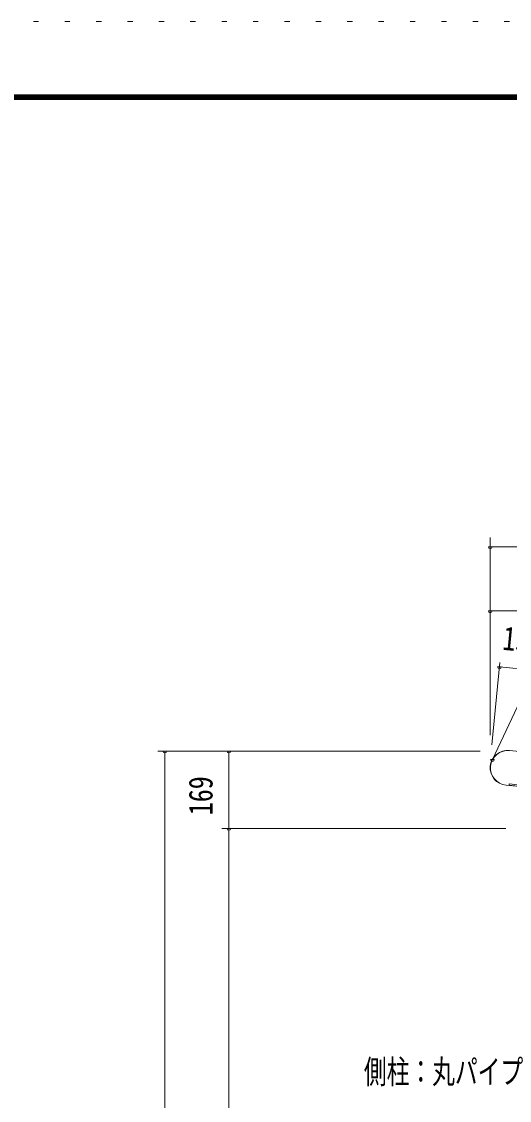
# Model space of a CAD drawing. Units: millimetres, scale not verified. Extents: x -34085 to 34091, y -14700 to 14700.
# Drawn here: x 13301 to 17032, y 6454 to 14700 of the extents above; entities that cross this region are included whole.
import ezdxf
from ezdxf.enums import TextEntityAlignment as Align

# ---------------------------------------------------------------- set-up
doc = ezdxf.new("R2010")
doc.units = ezdxf.units.MM
doc.header["$LTSCALE"] = 80
doc.linetypes.add('USER4', pattern=[3, 0.5, -2.5])
for name, color, linetype, lineweight in [('0-6_2-02BOLD', 7, 'Continuous', 18), ('0-A_2-52DIM', 3, 'Continuous', 18), ('0-C_F-F1PAPER', 5, 'Continuous', 18), ('0-D_F-E_J_ADD', 5, 'USER4', 18)]:
    doc.layers.add(name, color=color, linetype=linetype, lineweight=lineweight)
doc.styles.add('ＭＳ ゴシック', font='')
doc.styles.get('ＭＳ ゴシック').set_extended_font_data('MS Gothic')

msp = doc.modelspace()

# ---------------------------------------------------------------- linework, layer by layer
at = {"layer": '0-6_2-02BOLD'}
for p, q in [((22524.53, 8598.56), (17031.48, 9127.48)), ((17163.42, 8847.2), (17005.95, 8862.35)), ((17006.12, 8864.1), (17163.6, 8848.93))]:
    msp.add_line(p, q, dxfattribs=at)
msp.add_lwpolyline([(17094.78, 8867.33), (17030.59, 8873.51), (17029.51, 8862.35), (17093.71, 8856.18)], dxfattribs=at)
for radius in [134.05, 132.3]:
    msp.add_arc((17018.8, 8995.78), radius, 84.49997, 264.49997, dxfattribs=at)
at = {"layer": '0-A_2-52DIM'}
for p, q in [((16884.85, 9245.24), (16884.85, 10755.45)), ((16898.85, 10685.45), (16870.85, 10685.45)), ((16884.85, 10685.45), (30947.83, 10685.45)), ((16898.85, 10195.45), (16870.85, 10195.45)), ((30947.83, 10195.45), (16884.85, 10195.45)), ((16958.17, 9801.27), (16897.66, 9172.78)), ((16968.96, 9767.92), (16940.96, 9767.92)), ((16954.96, 9767.92), (22462.98, 9237.56)), ((14343.85, 9124.4), (16807.97, 9124.4)), ((14410.35, 9124.4), (14382.35, 9124.4)), ((14396.34, 1532.9), (14396.34, 9124.4)), ((14900.35, 9124.4), (14872.35, 9124.4)), ((14886.34, 9124.4), (14886.34, -917.1)), ((16915.58, 9058.64), (16887.58, 9058.64)), ((17003.7, 8532.9), (14833.85, 8532.9)), ((14900.35, 8532.9), (14872.35, 8532.9))]:
    msp.add_line(p, q, dxfattribs=at)
msp.add_lwpolyline([(16901.58, 9058.64), (18036.34, 11465.9), (21676.34, 11465.9)], dxfattribs=at)
for centre in [(16884.85, 10685.45), (16884.85, 10195.45), (16954.96, 9767.92), (14396.35, 9124.4), (14886.35, 9124.4), (16901.58, 9058.64), (14886.35, 8532.9)]:
    msp.add_arc(centre, 14, 180, 0, dxfattribs=at)
at = {"layer": '0-C_F-F1PAPER'}
for points in [[(33391.46, -14000), (33391.46, 14140), (-6788.54, 14140), (-6788.54, -14000)], [(33387.96, -13996.5), (33387.96, 14136.5), (-6785.04, 14136.5), (-6785.04, -13996.5)], [(33384.46, -13993), (-6781.54, -13993), (-6781.54, 14133), (33384.46, 14133)], [(33380.96, -13989.5), (33380.96, 14129.5), (-6778.04, 14129.5), (-6778.04, -13989.5)], [(33377.46, -13986), (-6774.54, -13986), (-6774.54, 14126), (33377.46, 14126)], [(33373.96, -13982.5), (33373.96, 14122.5), (-6771.04, 14122.5), (-6771.04, -13982.5)], [(33370.46, -13979), (-6767.54, -13979), (-6767.54, 14119), (33370.46, 14119)], [(33366.96, -13975.5), (33366.96, 14115.5), (-6764.04, 14115.5), (-6764.04, -13975.5)], [(33363.46, -13972), (33363.46, 14112), (-6760.54, 14112), (-6760.54, -13972)], [(33359.96, -13968.5), (33359.96, 14108.5), (-6757.04, 14108.5), (-6757.04, -13968.5)], [(33356.46, -13965), (-6753.54, -13965), (-6753.54, 14105), (33356.46, 14105)]]:
    msp.add_lwpolyline(points, close=True, dxfattribs=at)
at = {"layer": '0-D_F-E_J_ADD'}
msp.add_lwpolyline([(34091.46, -14700), (-7488.54, -14700), (-7488.54, 14700), (34091.46, 14700)], close=True, dxfattribs=at)

# ---------------------------------------------------------------- texts
at = {"layer": '0-A_2-52DIM', "color": 7, "style": 'ＭＳ ゴシック', "width": 0.8}
for s, rotation, p in [('130', 354.5, (16968.47, 9844.34)), ('169', 90, (14816.35, 8633.95))]:
    msp.add_text(s, height=182.3, rotation=rotation, dxfattribs=at).set_placement(p, align=Align.BOTTOM_LEFT)
at = {"layer": '0-A_2-52DIM', "color": 7, "style": 'ＭＳ ゴシック', "width": 0.7}
msp.add_text('側柱：丸パイプ', height=182.3, dxfattribs=at).set_placement((15918.84, 6527.77), align=Align.BOTTOM_LEFT)

doc.saveas('drawing.dxf')
